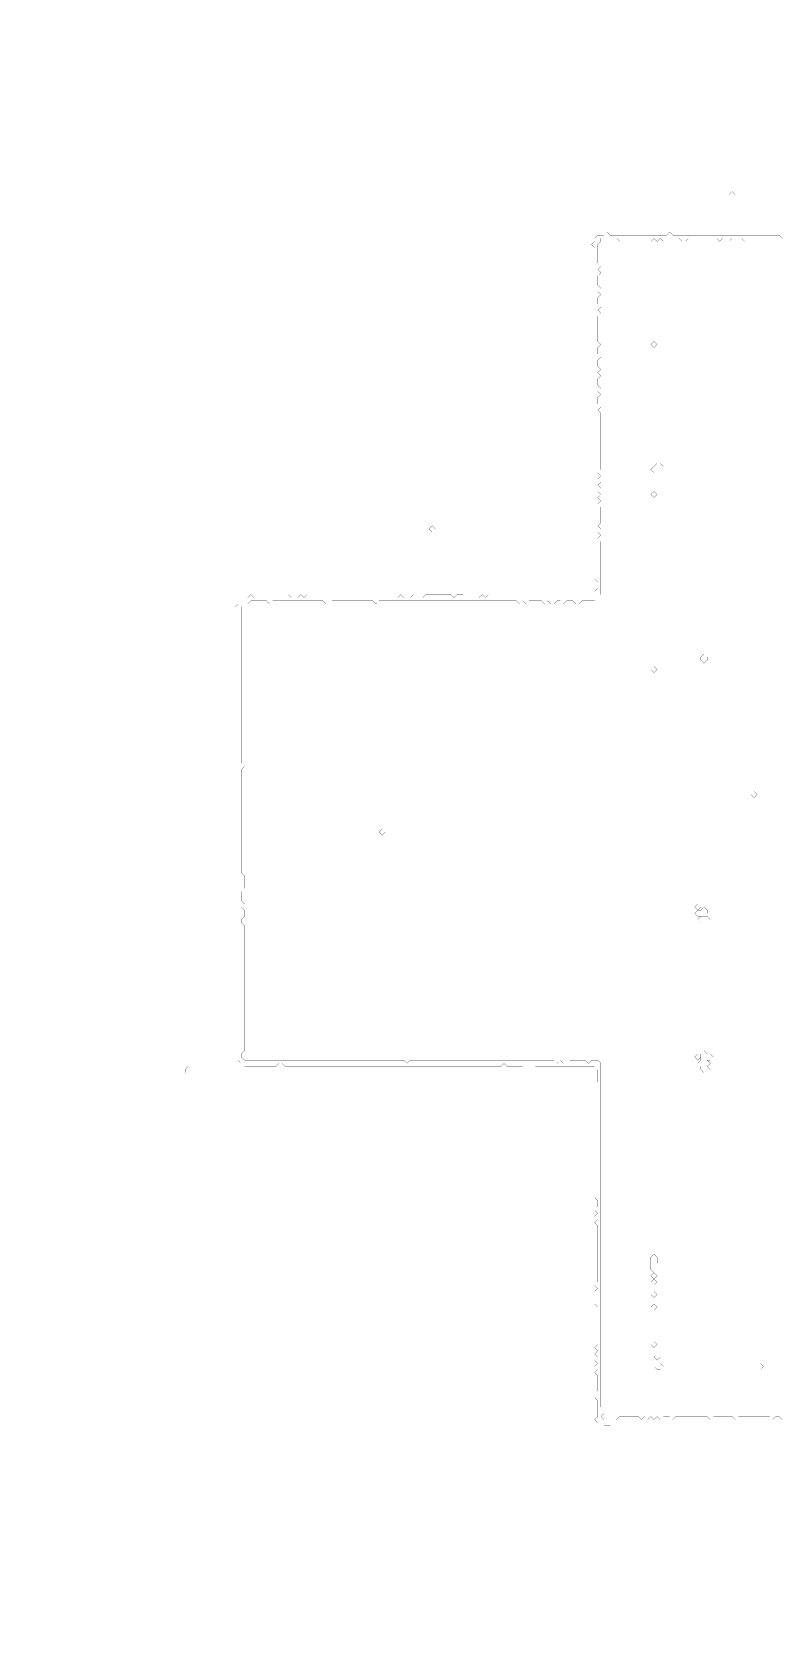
# Model space of a CAD drawing. Header units: metres. Extents: x 0 to 4994, y -4994 to 0.
# Drawn here: x 0 to 2336, y -4994 to 0 of the extents above; entities that cross this region are included whole.
import ezdxf

# ---------------------------------------------------------------- set-up
doc = ezdxf.new("R2010")
doc.units = ezdxf.units.M
doc.layers.add('conductor', color=1, linetype='Continuous')
doc.layers.add('substrate', color=5, linetype='Continuous')

msp = doc.modelspace()

# ---------------------------------------------------------------- linework, layer by layer
at = {"layer": 'conductor', "const_width": 0.5}
msp.add_lwpolyline([(2345.6, -654.8), (2335.9, -654.8), (2326.1, -654.8), (2316.3, -654.8), (2306.5, -654.8), (2296.8, -654.8), (2287, -654.8), (2277.2, -654.8), (2267.4, -654.8), (2257.7, -654.8), (2247.9, -654.8), (2238.1, -654.8), (2228.3, -654.8), (2218.6, -645), (2208.8, -654.8), (2199, -654.8), (2189.2, -645), (2179.5, -654.8), (2169.7, -654.8), (2159.9, -645), (2150.2, -654.8), (2140.4, -645), (2130.6, -645), (2120.8, -645), (2111.1, -645), (2101.3, -645), (2091.5, -645), (2081.7, -645), (2072, -645), (2062.2, -645), (2052.4, -645), (2042.6, -654.8), (2032.9, -654.8), (2023.1, -645), (2013.3, -645), (2003.6, -645), (1993.8, -645), (1984, -645), (1974.2, -654.8), (1964.5, -645), (1954.7, -654.8), (1944.9, -645), (1935.1, -654.8), (1925.4, -645), (1915.6, -645), (1905.8, -645), (1896, -645), (1886.3, -645), (1876.5, -654.8), (1866.7, -654.8), (1857, -654.8), (1847.2, -654.8), (1837.4, -654.8), (1827.6, -645), (1817.9, -645), (1808.1, -645), (1798.3, -645), (1788.5, -645), (1778.8, -645), (1778.8, -654.8), (1769, -664.6), (1769, -674.4), (1769, -684.1), (1769, -693.9), (1769, -703.7), (1769, -713.5), (1769, -723.2), (1778.8, -733), (1769, -742.8), (1778.8, -752.6), (1769, -762.3), (1769, -772.1), (1769, -781.9), (1769, -791.6), (1778.8, -801.4), (1769, -811.2), (1778.8, -821), (1769, -830.7), (1769, -840.5), (1769, -850.3), (1778.8, -860.1), (1769, -869.8), (1778.8, -879.6), (1769, -889.4), (1769, -899.2), (1769, -908.9), (1769, -918.7), (1769, -928.5), (1769, -938.2), (1769, -948), (1769, -957.8), (1769, -967.6), (1778.8, -977.3), (1769, -987.1), (1769, -996.9), (1769, -1006.7), (1778.8, -1016.4), (1769, -1026.2), (1769, -1036), (1769, -1045.8), (1778.8, -1055.5), (1769, -1065.3), (1778.8, -1075.1), (1769, -1084.9), (1769, -1094.6), (1769, -1104.4), (1778.8, -1114.2), (1769, -1123.9), (1778.8, -1133.7), (1769, -1143.5), (1769, -1153.3), (1769, -1163), (1778.8, -1172.8), (1769, -1182.6), (1778.8, -1192.4), (1778.8, -1202.1), (1778.8, -1211.9), (1778.8, -1221.7), (1778.8, -1231.5), (1778.8, -1241.2), (1778.8, -1251), (1778.8, -1260.8), (1778.8, -1270.5), (1778.8, -1280.3), (1778.8, -1290.1), (1778.8, -1299.9), (1778.8, -1309.6), (1778.8, -1319.4), (1778.8, -1329.2), (1778.8, -1339), (1778.8, -1348.7), (1778.8, -1358.5), (1778.8, -1368.3), (1769, -1378.1), (1778.8, -1387.8), (1769, -1397.6), (1778.8, -1407.4), (1769, -1417.1), (1778.8, -1426.9), (1769, -1436.7), (1778.8, -1446.5), (1769, -1456.2), (1778.8, -1466), (1769, -1475.8), (1778.8, -1485.6), (1778.8, -1495.3), (1778.8, -1505.1), (1778.8, -1514.9), (1778.8, -1524.7), (1778.8, -1534.4), (1769, -1544.2), (1778.8, -1554), (1769, -1563.8), (1778.8, -1573.5), (1769, -1583.3), (1778.8, -1593.1), (1778.8, -1602.8), (1778.8, -1612.6), (1778.8, -1622.4), (1778.8, -1632.2), (1778.8, -1641.9), (1778.8, -1651.7), (1778.8, -1661.5), (1778.8, -1671.3), (1778.8, -1681), (1778.8, -1690.8), (1778.8, -1700.6), (1778.8, -1710.4), (1778.8, -1720.1), (1778.8, -1729.9), (1778.8, -1739.7), (1778.8, -1749.4), (1778.8, -1759.2), (1769, -1769), (1759.2, -1778.8), (1749.4, -1778.8), (1739.7, -1778.8), (1729.9, -1778.8), (1720.1, -1778.8), (1710.4, -1788.5), (1700.6, -1788.5), (1690.8, -1778.8), (1681, -1778.8), (1671.3, -1778.8), (1661.5, -1788.5), (1651.7, -1778.8), (1641.9, -1778.8), (1632.2, -1788.5), (1622.4, -1788.5), (1612.6, -1778.8), (1602.8, -1788.5), (1593.1, -1778.8), (1583.3, -1778.8), (1573.5, -1778.8), (1563.8, -1778.8), (1554, -1778.8), (1544.2, -1788.5), (1534.4, -1778.8), (1524.7, -1788.5), (1514.9, -1778.8), (1505.1, -1778.8), (1495.3, -1778.8), (1485.6, -1778.8), (1475.8, -1778.8), (1466, -1778.8), (1456.2, -1778.8), (1446.5, -1778.8), (1436.7, -1778.8), (1426.9, -1778.8), (1417.1, -1778.8), (1407.4, -1778.8), (1397.6, -1778.8), (1387.8, -1778.8), (1378.1, -1778.8), (1368.3, -1778.8), (1358.5, -1778.8), (1348.7, -1778.8), (1339, -1778.8), (1329.2, -1778.8), (1319.4, -1778.8), (1309.6, -1778.8), (1299.9, -1778.8), (1290.1, -1778.8), (1280.3, -1778.8), (1270.5, -1778.8), (1260.8, -1778.8), (1251, -1778.8), (1241.2, -1778.8), (1231.5, -1778.8), (1221.7, -1778.8), (1211.9, -1778.8), (1202.1, -1778.8), (1192.4, -1778.8), (1182.6, -1778.8), (1172.8, -1778.8), (1163, -1778.8), (1153.3, -1778.8), (1143.5, -1778.8), (1133.7, -1778.8), (1123.9, -1778.8), (1114.2, -1778.8), (1104.4, -1778.8), (1094.6, -1778.8), (1084.9, -1778.8), (1075.1, -1788.5), (1065.3, -1778.8), (1055.5, -1778.8), (1045.8, -1778.8), (1036, -1778.8), (1026.2, -1778.8), (1016.4, -1778.8), (1006.7, -1778.8), (996.9, -1778.8), (987.1, -1778.8), (977.3, -1778.8), (967.6, -1778.8), (957.8, -1778.8), (948, -1778.8), (938.2, -1778.8), (928.5, -1788.5), (918.7, -1788.5), (908.9, -1778.8), (899.2, -1778.8), (889.4, -1778.8), (879.6, -1778.8), (869.8, -1778.8), (860.1, -1778.8), (850.3, -1778.8), (840.5, -1778.8), (830.7, -1778.8), (821, -1778.8), (811.2, -1778.8), (801.4, -1778.8), (791.6, -1778.8), (781.9, -1778.8), (772.1, -1778.8), (762.3, -1778.8), (752.6, -1778.8), (742.8, -1788.5), (733, -1778.8), (723.2, -1778.8), (713.5, -1778.8), (703.7, -1778.8), (693.9, -1778.8), (684.1, -1778.8), (674.4, -1788.5), (664.6, -1788.5), (654.8, -1798.3), (654.8, -1808.1), (654.8, -1817.9), (654.8, -1827.6), (654.8, -1837.4), (654.8, -1847.2), (654.8, -1857), (654.8, -1866.7), (654.8, -1876.5), (654.8, -1886.3), (654.8, -1896), (654.8, -1905.8), (654.8, -1915.6), (654.8, -1925.4), (654.8, -1935.1), (654.8, -1944.9), (654.8, -1954.7), (654.8, -1964.5), (654.8, -1974.2), (654.8, -1984), (654.8, -1993.8), (654.8, -2003.6), (654.8, -2013.3), (654.8, -2023.1), (654.8, -2032.9), (654.8, -2042.6), (654.8, -2052.4), (654.8, -2062.2), (654.8, -2072), (654.8, -2081.7), (654.8, -2091.5), (654.8, -2101.3), (654.8, -2111.1), (654.8, -2120.8), (654.8, -2130.6), (654.8, -2140.4), (654.8, -2150.2), (654.8, -2159.9), (654.8, -2169.7), (654.8, -2179.5), (654.8, -2189.2), (654.8, -2199), (654.8, -2208.8), (654.8, -2218.6), (654.8, -2228.3), (654.8, -2238.1), (654.8, -2247.9), (654.8, -2257.7), (654.8, -2267.4), (654.8, -2277.2), (654.8, -2287), (664.6, -2296.8), (654.8, -2306.5), (654.8, -2316.3), (654.8, -2326.1), (654.8, -2335.9), (654.8, -2345.6), (654.8, -2355.4), (654.8, -2365.2), (654.8, -2374.9), (654.8, -2384.7), (654.8, -2394.5), (654.8, -2404.3), (654.8, -2414), (654.8, -2423.8), (654.8, -2433.6), (654.8, -2443.4), (654.8, -2453.1), (654.8, -2462.9), (654.8, -2472.7), (654.8, -2482.5), (654.8, -2492.2), (654.8, -2502), (654.8, -2511.8), (654.8, -2521.5), (654.8, -2531.3), (654.8, -2541.1), (654.8, -2550.9), (654.8, -2560.6), (654.8, -2570.4), (654.8, -2580.2), (654.8, -2590), (654.8, -2599.7), (654.8, -2609.5), (654.8, -2619.3), (654.8, -2629.1), (664.6, -2638.8), (664.6, -2648.6), (664.6, -2658.4), (664.6, -2668.1), (664.6, -2677.9), (654.8, -2687.7), (654.8, -2697.5), (654.8, -2707.2), (654.8, -2717), (664.6, -2726.8), (654.8, -2736.6), (664.6, -2746.3), (664.6, -2756.1), (664.6, -2765.9), (654.8, -2775.7), (654.8, -2785.4), (664.6, -2795.2), (664.6, -2805), (664.6, -2814.8), (664.6, -2824.5), (664.6, -2834.3), (664.6, -2844.1), (664.6, -2853.8), (664.6, -2863.6), (664.6, -2873.4), (664.6, -2883.2), (664.6, -2892.9), (664.6, -2902.7), (664.6, -2912.5), (664.6, -2922.3), (664.6, -2932), (664.6, -2941.8), (664.6, -2951.6), (664.6, -2961.4), (664.6, -2971.1), (664.6, -2980.9), (664.6, -2990.7), (664.6, -3000.4), (664.6, -3010.2), (664.6, -3020), (664.6, -3029.8), (664.6, -3039.5), (664.6, -3049.3), (664.6, -3059.1), (664.6, -3068.9), (664.6, -3078.6), (664.6, -3088.4), (664.6, -3098.2), (664.6, -3108), (664.6, -3117.7), (664.6, -3127.5), (664.6, -3137.3), (664.6, -3147), (664.6, -3156.8), (664.6, -3166.6), (664.6, -3176.4), (664.6, -3186.1), (654.8, -3195.9), (654.8, -3205.7), (664.6, -3215.5), (674.4, -3215.5), (684.1, -3215.5), (693.9, -3215.5), (703.7, -3215.5), (713.5, -3215.5), (723.2, -3215.5), (733, -3215.5), (742.8, -3215.5), (752.6, -3215.5), (762.3, -3215.5), (772.1, -3215.5), (781.9, -3215.5), (791.6, -3215.5), (801.4, -3215.5), (811.2, -3215.5), (821, -3215.5), (830.7, -3215.5), (840.5, -3215.5), (850.3, -3215.5), (860.1, -3215.5), (869.8, -3215.5), (879.6, -3215.5), (889.4, -3215.5), (899.2, -3215.5), (908.9, -3215.5), (918.7, -3215.5), (928.5, -3215.5), (938.2, -3215.5), (948, -3215.5), (957.8, -3215.5), (967.6, -3215.5), (977.3, -3215.5), (987.1, -3215.5), (996.9, -3215.5), (1006.7, -3215.5), (1016.4, -3215.5), (1026.2, -3215.5), (1036, -3215.5), (1045.8, -3215.5), (1055.5, -3215.5), (1065.3, -3215.5), (1075.1, -3215.5), (1084.9, -3215.5), (1094.6, -3215.5), (1104.4, -3215.5), (1114.2, -3215.5), (1123.9, -3215.5), (1133.7, -3215.5), (1143.5, -3215.5), (1153.3, -3215.5), (1163, -3215.5), (1172.8, -3225.2), (1182.6, -3215.5), (1192.4, -3215.5), (1202.1, -3215.5), (1211.9, -3215.5), (1221.7, -3215.5), (1231.5, -3215.5), (1241.2, -3215.5), (1251, -3215.5), (1260.8, -3215.5), (1270.5, -3215.5), (1280.3, -3215.5), (1290.1, -3215.5), (1299.9, -3215.5), (1309.6, -3215.5), (1319.4, -3215.5), (1329.2, -3215.5), (1339, -3215.5), (1348.7, -3215.5), (1358.5, -3215.5), (1368.3, -3215.5), (1378.1, -3215.5), (1387.8, -3215.5), (1397.6, -3215.5), (1407.4, -3215.5), (1417.1, -3215.5), (1426.9, -3215.5), (1436.7, -3215.5), (1446.5, -3215.5), (1456.2, -3215.5), (1466, -3215.5), (1475.8, -3215.5), (1485.6, -3215.5), (1495.3, -3215.5), (1505.1, -3215.5), (1514.9, -3215.5), (1524.7, -3215.5), (1534.4, -3215.5), (1544.2, -3215.5), (1554, -3215.5), (1563.8, -3215.5), (1573.5, -3215.5), (1583.3, -3215.5), (1593.1, -3215.5), (1602.8, -3215.5), (1612.6, -3215.5), (1622.4, -3215.5), (1632.2, -3215.5), (1641.9, -3225.2), (1651.7, -3215.5), (1661.5, -3225.2), (1671.3, -3225.2), (1681, -3215.5), (1690.8, -3215.5), (1700.6, -3215.5), (1710.4, -3215.5), (1720.1, -3215.5), (1729.9, -3215.5), (1739.7, -3225.2), (1749.4, -3215.5), (1759.2, -3215.5), (1769, -3215.5), (1778.8, -3225.2), (1778.8, -3235), (1778.8, -3244.8), (1778.8, -3254.6), (1778.8, -3264.3), (1778.8, -3274.1), (1778.8, -3283.9), (1778.8, -3293.6), (1778.8, -3303.4), (1778.8, -3313.2), (1778.8, -3323), (1778.8, -3332.7), (1778.8, -3342.5), (1778.8, -3352.3), (1778.8, -3362.1), (1778.8, -3371.8), (1778.8, -3381.6), (1778.8, -3391.4), (1778.8, -3401.2), (1778.8, -3410.9), (1778.8, -3420.7), (1778.8, -3430.5), (1778.8, -3440.2), (1778.8, -3450), (1778.8, -3459.8), (1778.8, -3469.6), (1778.8, -3479.3), (1778.8, -3489.1), (1778.8, -3498.9), (1778.8, -3508.7), (1778.8, -3518.4), (1778.8, -3528.2), (1778.8, -3538), (1778.8, -3547.8), (1778.8, -3557.5), (1778.8, -3567.3), (1778.8, -3577.1), (1778.8, -3586.9), (1778.8, -3596.6), (1778.8, -3606.4), (1778.8, -3616.2), (1778.8, -3625.9), (1778.8, -3635.7), (1778.8, -3645.5), (1778.8, -3655.3), (1778.8, -3665), (1778.8, -3674.8), (1778.8, -3684.6), (1778.8, -3694.4), (1778.8, -3704.1), (1778.8, -3713.9), (1778.8, -3723.7), (1778.8, -3733.5), (1778.8, -3743.2), (1778.8, -3753), (1778.8, -3762.8), (1778.8, -3772.5), (1778.8, -3782.3), (1778.8, -3792.1), (1778.8, -3801.9), (1778.8, -3811.6), (1778.8, -3821.4), (1778.8, -3831.2), (1778.8, -3841), (1778.8, -3850.7), (1778.8, -3860.5), (1778.8, -3870.3), (1778.8, -3880.1), (1778.8, -3889.8), (1778.8, -3899.6), (1778.8, -3909.4), (1778.8, -3919.1), (1778.8, -3928.9), (1778.8, -3938.7), (1778.8, -3948.5), (1778.8, -3958.2), (1778.8, -3968), (1778.8, -3977.8), (1778.8, -3987.6), (1778.8, -3997.3), (1778.8, -4007.1), (1778.8, -4016.9), (1778.8, -4026.7), (1778.8, -4036.4), (1778.8, -4046.2), (1778.8, -4056), (1778.8, -4065.8), (1778.8, -4075.5), (1778.8, -4085.3), (1778.8, -4095.1), (1778.8, -4104.8), (1778.8, -4114.6), (1778.8, -4124.4), (1778.8, -4134.2), (1778.8, -4143.9), (1778.8, -4153.7), (1778.8, -4163.5), (1778.8, -4173.3), (1778.8, -4183), (1778.8, -4192.8), (1778.8, -4202.6), (1778.8, -4212.4), (1778.8, -4222.1), (1778.8, -4231.9), (1778.8, -4241.7), (1778.8, -4251.4), (1778.8, -4261.2), (1778.8, -4271), (1778.8, -4280.8), (1778.8, -4290.5), (1778.8, -4300.3), (1788.5, -4310.1), (1788.5, -4319.9), (1778.8, -4329.6), (1788.5, -4339.4), (1798.3, -4339.4), (1808.1, -4339.4), (1817.9, -4339.4), (1827.6, -4339.4), (1837.4, -4329.6), (1847.2, -4329.6), (1857, -4329.6), (1866.7, -4329.6), (1876.5, -4329.6), (1886.3, -4329.6), (1896, -4329.6), (1905.8, -4339.4), (1915.6, -4329.6), (1925.4, -4339.4), (1935.1, -4329.6), (1944.9, -4339.4), (1954.7, -4329.6), (1964.5, -4339.4), (1974.2, -4329.6), (1984, -4329.6), (1993.8, -4329.6), (2003.6, -4339.4), (2013.3, -4329.6), (2023.1, -4329.6), (2032.9, -4329.6), (2042.6, -4329.6), (2052.4, -4329.6), (2062.2, -4329.6), (2072, -4329.6), (2081.7, -4329.6), (2091.5, -4329.6), (2101.3, -4329.6), (2111.1, -4329.6), (2120.8, -4339.4), (2130.6, -4329.6), (2140.4, -4329.6), (2150.2, -4329.6), (2159.9, -4329.6), (2169.7, -4329.6), (2179.5, -4329.6), (2189.2, -4329.6), (2199, -4339.4), (2208.8, -4329.6), (2218.6, -4329.6), (2228.3, -4329.6), (2238.1, -4329.6), (2247.9, -4329.6), (2257.7, -4329.6), (2267.4, -4329.6), (2277.2, -4329.6), (2287, -4329.6), (2296.8, -4329.6), (2306.5, -4329.6), (2316.3, -4339.4), (2326.1, -4329.6), (2335.9, -4329.6), (2345.6, -4339.4)], dxfattribs=at)
for points in [[(1935.1, -977.3), (1944.9, -967.6), (1954.7, -977.3), (1944.9, -987.1)], [(1944.9, -1358.5), (1954.7, -1348.7), (1964.5, -1348.7), (1974.2, -1358.5), (1964.5, -1368.3), (1954.7, -1378.1), (1944.9, -1378.1), (1935.1, -1368.3)], [(1935.1, -1446.5), (1944.9, -1436.7), (1954.7, -1446.5), (1944.9, -1456.2)], [(2091.5, -1954.7), (2101.3, -1944.9), (2111.1, -1954.7), (2111.1, -1964.5), (2101.3, -1974.2), (2091.5, -1964.5)], [(1935.1, -1993.8), (1944.9, -1984), (1954.7, -1993.8), (1944.9, -2003.6)], [(2247.9, -2384.7), (2257.7, -2374.9), (2267.4, -2384.7), (2257.7, -2394.5)], [(1084.9, -2502), (1094.6, -2492.2), (1104.4, -2502), (1094.6, -2511.8)], [(2072, -2736.6), (2081.7, -2726.8), (2091.5, -2736.6), (2081.7, -2746.3)], [(2091.5, -2746.3), (2101.3, -2736.6), (2111.1, -2746.3), (2111.1, -2756.1), (2101.3, -2765.9), (2091.5, -2765.9), (2081.7, -2765.9), (2072, -2756.1), (2081.7, -2746.3)], [(2081.7, -2775.7), (2091.5, -2765.9), (2101.3, -2765.9), (2111.1, -2765.9), (2120.8, -2775.7), (2111.1, -2785.4), (2101.3, -2785.4), (2091.5, -2785.4)], [(2072, -3205.7), (2081.7, -3195.9), (2091.5, -3205.7), (2081.7, -3215.5)], [(2091.5, -3195.9), (2101.3, -3186.1), (2111.1, -3195.9), (2120.8, -3195.9), (2130.6, -3205.7), (2120.8, -3215.5), (2111.1, -3215.5), (2120.8, -3225.2), (2111.1, -3235), (2120.8, -3244.8), (2111.1, -3254.6), (2101.3, -3254.6), (2091.5, -3244.8), (2091.5, -3235), (2081.7, -3225.2), (2091.5, -3215.5), (2091.5, -3205.7)], [(1935.1, -3831.2), (1944.9, -3821.4), (1954.7, -3831.2), (1954.7, -3841), (1954.7, -3850.7), (1964.5, -3860.5), (1964.5, -3870.3), (1954.7, -3880.1), (1944.9, -3880.1), (1935.1, -3870.3), (1935.1, -3860.5), (1935.1, -3850.7), (1935.1, -3841)], [(1935.1, -3889.8), (1944.9, -3880.1), (1954.7, -3889.8), (1944.9, -3899.6)], [(1935.1, -3909.4), (1944.9, -3899.6), (1954.7, -3909.4), (1944.9, -3919.1)], [(1935.1, -3948.5), (1944.9, -3938.7), (1954.7, -3948.5), (1944.9, -3958.2)], [(1935.1, -3987.6), (1944.9, -3977.8), (1954.7, -3987.6), (1944.9, -3997.3)], [(1935.1, -4104.8), (1944.9, -4095.1), (1954.7, -4104.8), (1944.9, -4114.6)], [(1944.9, -4143.9), (1954.7, -4134.2), (1964.5, -4143.9), (1954.7, -4153.7)], [(1944.9, -4173.3), (1954.7, -4163.5), (1964.5, -4163.5), (1974.2, -4173.3), (1964.5, -4183), (1954.7, -4183)], [(2257.7, -4173.3), (2267.4, -4163.5), (2277.2, -4163.5), (2287, -4173.3), (2277.2, -4183), (2267.4, -4192.8), (2257.7, -4183)]]:
    msp.add_lwpolyline(points, close=True, dxfattribs=at)
at = {"layer": 'substrate', "const_width": 0.5}
for points in [[(2345.6, 0), (2335.9, 0), (2326.1, 0), (2316.3, 0), (2306.5, 0), (2296.8, 0), (2287, 0), (2277.2, 0), (2267.4, 0), (2257.7, 0), (2247.9, 0), (2238.1, 0), (2228.3, 0), (2218.6, 0), (2208.8, 0), (2199, 0), (2189.2, 0), (2179.5, 0), (2169.7, 0), (2159.9, 0), (2150.2, 0), (2140.4, 0), (2130.6, 0), (2120.8, 0), (2111.1, 0), (2101.3, 0), (2091.5, 0), (2081.7, 0), (2072, 0), (2062.2, 0), (2052.4, 0), (2042.6, 0), (2032.9, 0), (2023.1, 0), (2013.3, 0), (2003.6, 0), (1993.8, 0), (1984, 0), (1974.2, 0), (1964.5, 0), (1954.7, 0), (1944.9, 0), (1935.1, 0), (1925.4, 0), (1915.6, 0), (1905.8, 0), (1896, 0), (1886.3, 0), (1876.5, 0), (1866.7, 0), (1857, 0), (1847.2, 0), (1837.4, 0), (1827.6, 0), (1817.9, 0), (1808.1, 0), (1798.3, 0), (1788.5, 0), (1778.8, 0), (1769, 0), (1759.2, 0), (1749.4, 0), (1739.7, 0), (1729.9, 0), (1720.1, 0), (1710.4, 0), (1700.6, 0), (1690.8, 0), (1681, 0), (1671.3, 0), (1661.5, 0), (1651.7, 0), (1641.9, 0), (1632.2, 0), (1622.4, 0), (1612.6, 0), (1602.8, 0), (1593.1, 0), (1583.3, 0), (1573.5, 0), (1563.8, 0), (1554, 0), (1544.2, 0), (1534.4, 0), (1524.7, 0), (1514.9, 0), (1505.1, 0), (1495.3, 0), (1485.6, 0), (1475.8, 0), (1466, 0), (1456.2, 0), (1446.5, 0), (1436.7, 0), (1426.9, 0), (1417.1, 0), (1407.4, 0), (1397.6, 0), (1387.8, 0), (1378.1, 0), (1368.3, 0), (1358.5, 0), (1348.7, 0), (1339, 0), (1329.2, 0), (1319.4, 0), (1309.6, 0), (1299.9, 0), (1290.1, 0), (1280.3, 0), (1270.5, 0), (1260.8, 0), (1251, 0), (1241.2, 0), (1231.5, 0), (1221.7, 0), (1211.9, 0), (1202.1, 0), (1192.4, 0), (1182.6, 0), (1172.8, 0), (1163, 0), (1153.3, 0), (1143.5, 0), (1133.7, 0), (1123.9, 0), (1114.2, 0), (1104.4, 0), (1094.6, 0), (1084.9, 0), (1075.1, 0), (1065.3, 0), (1055.5, 0), (1045.8, 0), (1036, 0), (1026.2, 0), (1016.4, 0), (1006.7, 0), (996.9, 0), (987.1, 0), (977.3, 0), (967.6, 0), (957.8, 0), (948, 0), (938.2, 0), (928.5, 0), (918.7, 0), (908.9, 0), (899.2, 0), (889.4, 0), (879.6, 0), (869.8, 0), (860.1, 0), (850.3, 0), (840.5, 0), (830.7, 0), (821, 0), (811.2, 0), (801.4, 0), (791.6, 0), (781.9, 0), (772.1, 0), (762.3, 0), (752.6, 0), (742.8, 0), (733, 0), (723.2, 0), (713.5, 0), (703.7, 0), (693.9, 0), (684.1, 0), (674.4, 0), (664.6, 0), (654.8, 0), (645, 0), (635.3, 0), (625.5, 0), (615.7, 0), (606, 0), (596.2, 0), (586.4, 0), (576.6, 0), (566.9, 0), (557.1, 0), (547.3, 0), (537.5, 0), (527.8, 0), (518, 0), (508.2, 0), (498.4, 0), (488.7, 0), (478.9, 0), (469.1, 0), (459.4, 0), (449.6, 0), (439.8, 0), (430, 0), (420.3, 0), (410.5, 0), (400.7, 0), (390.9, 0), (381.2, 0), (371.4, 0), (361.6, 0), (351.8, 0), (342.1, 0), (332.3, 0), (322.5, 0), (312.8, 0), (303, 0), (293.2, 0), (283.4, 0), (273.7, 0), (263.9, 0), (254.1, 0), (244.3, 0), (234.6, 0), (224.8, 0), (215, 0), (205.2, 0), (195.5, 0), (185.7, 0), (175.9, 0), (166.1, 0), (156.4, 0), (146.6, 0), (136.8, 0), (127.1, 0), (117.3, 0), (107.5, 0), (97.7, 0), (88, 0), (78.2, 0), (68.4, 0), (58.6, 0), (48.9, 0), (39.1, 0), (29.3, 0), (19.5, 0), (9.8, 0), (0, 0), (0, -9.8), (0, -19.5), (0, -29.3), (0, -39.1), (0, -48.9), (0, -58.6), (0, -68.4), (0, -78.2), (0, -88), (0, -97.7), (0, -107.5), (0, -117.3), (0, -127.1), (0, -136.8), (0, -146.6), (0, -156.4), (0, -166.1), (0, -175.9), (0, -185.7), (0, -195.5), (0, -205.2), (0, -215), (0, -224.8), (0, -234.6), (0, -244.3), (0, -254.1), (0, -263.9), (0, -273.7), (0, -283.4), (0, -293.2), (0, -303), (0, -312.8), (0, -322.5), (0, -332.3), (0, -342.1), (0, -351.8), (0, -361.6), (0, -371.4), (0, -381.2), (0, -390.9), (0, -400.7), (0, -410.5), (0, -420.3), (0, -430), (0, -439.8), (0, -449.6), (0, -459.4), (0, -469.1), (0, -478.9), (0, -488.7), (0, -498.4), (0, -508.2), (0, -518), (0, -527.8), (0, -537.5), (0, -547.3), (0, -557.1), (0, -566.9), (0, -576.6), (0, -586.4), (0, -596.2), (0, -606), (0, -615.7), (0, -625.5), (0, -635.3), (0, -645), (0, -654.8), (0, -664.6), (0, -674.4), (0, -684.1), (0, -693.9), (0, -703.7), (0, -713.5), (0, -723.2), (0, -733), (0, -742.8), (0, -752.6), (0, -762.3), (0, -772.1), (0, -781.9), (0, -791.6), (0, -801.4), (0, -811.2), (0, -821), (0, -830.7), (0, -840.5), (0, -850.3), (0, -860.1), (0, -869.8), (0, -879.6), (0, -889.4), (0, -899.2), (0, -908.9), (0, -918.7), (0, -928.5), (0, -938.2), (0, -948), (0, -957.8), (0, -967.6), (0, -977.3), (0, -987.1), (0, -996.9), (0, -1006.7), (0, -1016.4), (0, -1026.2), (0, -1036), (0, -1045.8), (0, -1055.5), (0, -1065.3), (0, -1075.1), (0, -1084.9), (0, -1094.6), (0, -1104.4), (0, -1114.2), (0, -1123.9), (0, -1133.7), (0, -1143.5), (0, -1153.3), (0, -1163), (0, -1172.8), (0, -1182.6), (0, -1192.4), (0, -1202.1), (0, -1211.9), (0, -1221.7), (0, -1231.5), (0, -1241.2), (0, -1251), (0, -1260.8), (0, -1270.5), (0, -1280.3), (0, -1290.1), (0, -1299.9), (0, -1309.6), (0, -1319.4), (0, -1329.2), (0, -1339), (0, -1348.7), (0, -1358.5), (0, -1368.3), (0, -1378.1), (0, -1387.8), (0, -1397.6), (0, -1407.4), (0, -1417.1), (0, -1426.9), (0, -1436.7), (0, -1446.5), (0, -1456.2), (0, -1466), (0, -1475.8), (0, -1485.6), (0, -1495.3), (0, -1505.1), (0, -1514.9), (0, -1524.7), (0, -1534.4), (0, -1544.2), (0, -1554), (0, -1563.8), (0, -1573.5), (0, -1583.3), (0, -1593.1), (0, -1602.8), (0, -1612.6), (0, -1622.4), (0, -1632.2), (0, -1641.9), (0, -1651.7), (0, -1661.5), (0, -1671.3), (0, -1681), (0, -1690.8), (0, -1700.6), (0, -1710.4), (0, -1720.1), (0, -1729.9), (0, -1739.7), (0, -1749.4), (0, -1759.2), (0, -1769), (0, -1778.8), (0, -1788.5), (0, -1798.3), (0, -1808.1), (0, -1817.9), (0, -1827.6), (0, -1837.4), (0, -1847.2), (0, -1857), (0, -1866.7), (0, -1876.5), (0, -1886.3), (0, -1896), (0, -1905.8), (0, -1915.6), (0, -1925.4), (0, -1935.1), (0, -1944.9), (0, -1954.7), (0, -1964.5), (0, -1974.2), (0, -1984), (0, -1993.8), (0, -2003.6), (0, -2013.3), (0, -2023.1), (0, -2032.9), (0, -2042.6), (0, -2052.4), (0, -2062.2), (0, -2072), (0, -2081.7), (0, -2091.5), (0, -2101.3), (0, -2111.1), (0, -2120.8), (0, -2130.6), (0, -2140.4), (0, -2150.2), (0, -2159.9), (0, -2169.7), (0, -2179.5), (0, -2189.2), (0, -2199), (0, -2208.8), (0, -2218.6), (0, -2228.3), (0, -2238.1), (0, -2247.9), (0, -2257.7), (0, -2267.4), (0, -2277.2), (0, -2287), (0, -2296.8), (0, -2306.5), (0, -2316.3), (0, -2326.1), (0, -2335.9), (0, -2345.6), (0, -2355.4), (0, -2365.2), (0, -2374.9), (0, -2384.7), (0, -2394.5), (0, -2404.3), (0, -2414), (0, -2423.8), (0, -2433.6), (0, -2443.4), (0, -2453.1), (0, -2462.9), (0, -2472.7), (0, -2482.5), (0, -2492.2), (0, -2502), (0, -2511.8), (0, -2521.5), (0, -2531.3), (0, -2541.1), (0, -2550.9), (0, -2560.6), (0, -2570.4), (0, -2580.2), (0, -2590), (0, -2599.7), (0, -2609.5), (0, -2619.3), (0, -2629.1), (0, -2638.8), (0, -2648.6), (0, -2658.4), (0, -2668.1), (0, -2677.9), (0, -2687.7), (0, -2697.5), (0, -2707.2), (0, -2717), (0, -2726.8), (0, -2736.6), (0, -2746.3), (0, -2756.1), (0, -2765.9), (0, -2775.7), (0, -2785.4), (0, -2795.2), (0, -2805), (0, -2814.8), (0, -2824.5), (0, -2834.3), (0, -2844.1), (0, -2853.8), (0, -2863.6), (0, -2873.4), (0, -2883.2), (0, -2892.9), (0, -2902.7), (0, -2912.5), (0, -2922.3), (0, -2932), (0, -2941.8), (0, -2951.6), (0, -2961.4), (0, -2971.1), (0, -2980.9), (0, -2990.7), (0, -3000.4), (0, -3010.2), (0, -3020), (0, -3029.8), (0, -3039.5), (0, -3049.3), (0, -3059.1), (0, -3068.9), (0, -3078.6), (0, -3088.4), (0, -3098.2), (0, -3108), (0, -3117.7), (0, -3127.5), (0, -3137.3), (0, -3147), (0, -3156.8), (0, -3166.6), (0, -3176.4), (0, -3186.1), (0, -3195.9), (0, -3205.7), (0, -3215.5), (0, -3225.2), (0, -3235), (0, -3244.8), (0, -3254.6), (0, -3264.3), (0, -3274.1), (0, -3283.9), (0, -3293.6), (0, -3303.4), (0, -3313.2), (0, -3323), (0, -3332.7), (0, -3342.5), (0, -3352.3), (0, -3362.1), (0, -3371.8), (0, -3381.6), (0, -3391.4), (0, -3401.2), (0, -3410.9), (0, -3420.7), (0, -3430.5), (0, -3440.2), (0, -3450), (0, -3459.8), (0, -3469.6), (0, -3479.3), (0, -3489.1), (0, -3498.9), (0, -3508.7), (0, -3518.4), (0, -3528.2), (0, -3538), (0, -3547.8), (0, -3557.5), (0, -3567.3), (0, -3577.1), (0, -3586.9), (0, -3596.6), (0, -3606.4), (0, -3616.2), (0, -3625.9), (0, -3635.7), (0, -3645.5), (0, -3655.3), (0, -3665), (0, -3674.8), (0, -3684.6), (0, -3694.4), (0, -3704.1), (0, -3713.9), (0, -3723.7), (0, -3733.5), (0, -3743.2), (0, -3753), (0, -3762.8), (0, -3772.5), (0, -3782.3), (0, -3792.1), (0, -3801.9), (0, -3811.6), (0, -3821.4), (0, -3831.2), (0, -3841), (0, -3850.7), (0, -3860.5), (0, -3870.3), (0, -3880.1), (0, -3889.8), (0, -3899.6), (0, -3909.4), (0, -3919.1), (0, -3928.9), (0, -3938.7), (0, -3948.5), (0, -3958.2), (0, -3968), (0, -3977.8), (0, -3987.6), (0, -3997.3), (0, -4007.1), (0, -4016.9), (0, -4026.7), (0, -4036.4), (0, -4046.2), (0, -4056), (0, -4065.8), (0, -4075.5), (0, -4085.3), (0, -4095.1), (0, -4104.8), (0, -4114.6), (0, -4124.4), (0, -4134.2), (0, -4143.9), (0, -4153.7), (0, -4163.5), (0, -4173.3), (0, -4183), (0, -4192.8), (0, -4202.6), (0, -4212.4), (0, -4222.1), (0, -4231.9), (0, -4241.7), (0, -4251.4), (0, -4261.2), (0, -4271), (0, -4280.8), (0, -4290.5), (0, -4300.3), (0, -4310.1), (0, -4319.9), (0, -4329.6), (0, -4339.4), (0, -4349.2), (0, -4359), (0, -4368.7), (0, -4378.5), (0, -4388.3), (0, -4398), (0, -4407.8), (0, -4417.6), (0, -4427.4), (0, -4437.1), (0, -4446.9), (0, -4456.7), (0, -4466.5), (0, -4476.2), (0, -4486), (0, -4495.8), (0, -4505.6), (0, -4515.3), (0, -4525.1), (0, -4534.9), (0, -4544.6), (0, -4554.4), (0, -4564.2), (0, -4574), (0, -4583.7), (0, -4593.5), (0, -4603.3), (0, -4613.1), (0, -4622.8), (0, -4632.6), (0, -4642.4), (0, -4652.2), (0, -4661.9), (0, -4671.7), (0, -4681.5), (0, -4691.2), (0, -4701), (0, -4710.8), (0, -4720.6), (0, -4730.3), (0, -4740.1), (0, -4749.9), (0, -4759.7), (0, -4769.4), (0, -4779.2), (0, -4789), (0, -4798.8), (0, -4808.5), (0, -4818.3), (0, -4828.1), (0, -4837.9), (0, -4847.6), (0, -4857.4), (0, -4867.2), (0, -4876.9), (0, -4886.7), (0, -4896.5), (0, -4906.3), (0, -4916), (0, -4925.8), (0, -4935.6), (0, -4945.4), (0, -4955.1), (0, -4964.9), (0, -4974.7), (0, -4984.5), (0, -4994.2), (9.8, -4994.2), (19.5, -4994.2), (29.3, -4994.2), (39.1, -4994.2), (48.9, -4994.2), (58.6, -4994.2), (68.4, -4994.2), (78.2, -4994.2), (88, -4994.2), (97.7, -4994.2), (107.5, -4994.2), (117.3, -4994.2), (127.1, -4994.2), (136.8, -4994.2), (146.6, -4994.2), (156.4, -4994.2), (166.1, -4994.2), (175.9, -4994.2), (185.7, -4994.2), (195.5, -4994.2), (205.2, -4994.2), (215, -4994.2), (224.8, -4994.2), (234.6, -4994.2), (244.3, -4994.2), (254.1, -4994.2), (263.9, -4994.2), (273.7, -4994.2), (283.4, -4994.2), (293.2, -4994.2), (303, -4994.2), (312.8, -4994.2), (322.5, -4994.2), (332.3, -4994.2), (342.1, -4994.2), (351.8, -4994.2), (361.6, -4994.2), (371.4, -4994.2), (381.2, -4994.2), (390.9, -4994.2), (400.7, -4994.2), (410.5, -4994.2), (420.3, -4994.2), (430, -4994.2), (439.8, -4994.2), (449.6, -4994.2), (459.4, -4994.2), (469.1, -4994.2), (478.9, -4994.2), (488.7, -4994.2), (498.4, -4994.2), (508.2, -4994.2), (518, -4994.2), (527.8, -4994.2), (537.5, -4994.2), (547.3, -4994.2), (557.1, -4994.2), (566.9, -4994.2), (576.6, -4994.2), (586.4, -4994.2), (596.2, -4994.2), (606, -4994.2), (615.7, -4994.2), (625.5, -4994.2), (635.3, -4994.2), (645, -4994.2), (654.8, -4994.2), (664.6, -4994.2), (674.4, -4994.2), (684.1, -4994.2), (693.9, -4994.2), (703.7, -4994.2), (713.5, -4994.2), (723.2, -4994.2), (733, -4994.2), (742.8, -4994.2), (752.6, -4994.2), (762.3, -4994.2), (772.1, -4994.2), (781.9, -4994.2), (791.6, -4994.2), (801.4, -4994.2), (811.2, -4994.2), (821, -4994.2), (830.7, -4994.2), (840.5, -4994.2), (850.3, -4994.2), (860.1, -4994.2), (869.8, -4994.2), (879.6, -4994.2), (889.4, -4994.2), (899.2, -4994.2), (908.9, -4994.2), (918.7, -4994.2), (928.5, -4994.2), (938.2, -4994.2), (948, -4994.2), (957.8, -4994.2), (967.6, -4994.2), (977.3, -4994.2), (987.1, -4994.2), (996.9, -4994.2), (1006.7, -4994.2), (1016.4, -4994.2), (1026.2, -4994.2), (1036, -4994.2), (1045.8, -4994.2), (1055.5, -4994.2), (1065.3, -4994.2), (1075.1, -4994.2), (1084.9, -4994.2), (1094.6, -4994.2), (1104.4, -4994.2), (1114.2, -4994.2), (1123.9, -4994.2), (1133.7, -4994.2), (1143.5, -4994.2), (1153.3, -4994.2), (1163, -4994.2), (1172.8, -4994.2), (1182.6, -4994.2), (1192.4, -4994.2), (1202.1, -4994.2), (1211.9, -4994.2), (1221.7, -4994.2), (1231.5, -4994.2), (1241.2, -4994.2), (1251, -4994.2), (1260.8, -4994.2), (1270.5, -4994.2), (1280.3, -4994.2), (1290.1, -4994.2), (1299.9, -4994.2), (1309.6, -4994.2), (1319.4, -4994.2), (1329.2, -4994.2), (1339, -4994.2), (1348.7, -4994.2), (1358.5, -4994.2), (1368.3, -4994.2), (1378.1, -4994.2), (1387.8, -4994.2), (1397.6, -4994.2), (1407.4, -4994.2), (1417.1, -4994.2), (1426.9, -4994.2), (1436.7, -4994.2), (1446.5, -4994.2), (1456.2, -4994.2), (1466, -4994.2), (1475.8, -4994.2), (1485.6, -4994.2), (1495.3, -4994.2), (1505.1, -4994.2), (1514.9, -4994.2), (1524.7, -4994.2), (1534.4, -4994.2), (1544.2, -4994.2), (1554, -4994.2), (1563.8, -4994.2), (1573.5, -4994.2), (1583.3, -4994.2), (1593.1, -4994.2), (1602.8, -4994.2), (1612.6, -4994.2), (1622.4, -4994.2), (1632.2, -4994.2), (1641.9, -4994.2), (1651.7, -4994.2), (1661.5, -4994.2), (1671.3, -4994.2), (1681, -4994.2), (1690.8, -4994.2), (1700.6, -4994.2), (1710.4, -4994.2), (1720.1, -4994.2), (1729.9, -4994.2), (1739.7, -4994.2), (1749.4, -4994.2), (1759.2, -4994.2), (1769, -4994.2), (1778.8, -4994.2), (1788.5, -4994.2), (1798.3, -4994.2), (1808.1, -4994.2), (1817.9, -4994.2), (1827.6, -4994.2), (1837.4, -4994.2), (1847.2, -4994.2), (1857, -4994.2), (1866.7, -4994.2), (1876.5, -4994.2), (1886.3, -4994.2), (1896, -4994.2), (1905.8, -4994.2), (1915.6, -4994.2), (1925.4, -4994.2), (1935.1, -4994.2), (1944.9, -4994.2), (1954.7, -4994.2), (1964.5, -4994.2), (1974.2, -4994.2), (1984, -4994.2), (1993.8, -4994.2), (2003.6, -4994.2), (2013.3, -4994.2), (2023.1, -4994.2), (2032.9, -4994.2), (2042.6, -4994.2), (2052.4, -4994.2), (2062.2, -4994.2), (2072, -4994.2), (2081.7, -4994.2), (2091.5, -4994.2), (2101.3, -4994.2), (2111.1, -4994.2), (2120.8, -4994.2), (2130.6, -4994.2), (2140.4, -4994.2), (2150.2, -4994.2), (2159.9, -4994.2), (2169.7, -4994.2), (2179.5, -4994.2), (2189.2, -4994.2), (2199, -4994.2), (2208.8, -4994.2), (2218.6, -4994.2), (2228.3, -4994.2), (2238.1, -4994.2), (2247.9, -4994.2), (2257.7, -4994.2), (2267.4, -4994.2), (2277.2, -4994.2), (2287, -4994.2), (2296.8, -4994.2), (2306.5, -4994.2), (2316.3, -4994.2), (2326.1, -4994.2), (2335.9, -4994.2), (2345.6, -4994.2)], [(2345.6, -4349.2), (2335.9, -4349.2), (2326.1, -4349.2), (2316.3, -4349.2), (2306.5, -4349.2), (2296.8, -4349.2), (2287, -4349.2), (2277.2, -4349.2), (2267.4, -4349.2), (2257.7, -4349.2), (2247.9, -4349.2), (2238.1, -4349.2), (2228.3, -4349.2), (2218.6, -4349.2), (2208.8, -4349.2), (2199, -4349.2), (2189.2, -4349.2), (2179.5, -4349.2), (2169.7, -4349.2), (2159.9, -4349.2), (2150.2, -4349.2), (2140.4, -4349.2), (2130.6, -4349.2), (2120.8, -4349.2), (2111.1, -4349.2), (2101.3, -4349.2), (2091.5, -4349.2), (2081.7, -4349.2), (2072, -4349.2), (2062.2, -4349.2), (2052.4, -4349.2), (2042.6, -4349.2), (2032.9, -4349.2), (2023.1, -4349.2), (2013.3, -4349.2), (2003.6, -4349.2), (1993.8, -4349.2), (1984, -4349.2), (1974.2, -4349.2), (1964.5, -4349.2), (1954.7, -4349.2), (1944.9, -4349.2), (1935.1, -4349.2), (1925.4, -4349.2), (1915.6, -4349.2), (1905.8, -4349.2), (1896, -4349.2), (1886.3, -4349.2), (1876.5, -4349.2), (1866.7, -4349.2), (1857, -4349.2), (1847.2, -4349.2), (1837.4, -4349.2), (1827.6, -4349.2), (1817.9, -4349.2), (1808.1, -4359), (1798.3, -4359), (1788.5, -4359), (1778.8, -4349.2), (1769, -4349.2), (1759.2, -4339.4), (1769, -4329.6), (1769, -4319.9), (1769, -4310.1), (1769, -4300.3), (1769, -4290.5), (1769, -4280.8), (1759.2, -4271), (1759.2, -4261.2), (1769, -4251.4), (1769, -4241.7), (1769, -4231.9), (1769, -4222.1), (1769, -4212.4), (1769, -4202.6), (1759.2, -4192.8), (1769, -4183), (1759.2, -4173.3), (1769, -4163.5), (1759.2, -4153.7), (1769, -4143.9), (1759.2, -4134.2), (1769, -4124.4), (1759.2, -4114.6), (1769, -4104.8), (1759.2, -4095.1), (1759.2, -4085.3), (1759.2, -4075.5), (1759.2, -4065.8), (1759.2, -4056), (1759.2, -4046.2), (1759.2, -4036.4), (1759.2, -4026.7), (1759.2, -4016.9), (1759.2, -4007.1), (1759.2, -3997.3), (1769, -3987.6), (1759.2, -3977.8), (1759.2, -3968), (1759.2, -3958.2), (1759.2, -3948.5), (1759.2, -3938.7), (1769, -3928.9), (1759.2, -3919.1), (1769, -3909.4), (1769, -3899.6), (1769, -3889.8), (1769, -3880.1), (1769, -3870.3), (1769, -3860.5), (1769, -3850.7), (1769, -3841), (1769, -3831.2), (1769, -3821.4), (1769, -3811.6), (1769, -3801.9), (1769, -3792.1), (1769, -3782.3), (1769, -3772.5), (1769, -3762.8), (1769, -3753), (1769, -3743.2), (1769, -3733.5), (1759.2, -3723.7), (1769, -3713.9), (1759.2, -3704.1), (1769, -3694.4), (1759.2, -3684.6), (1769, -3674.8), (1769, -3665), (1769, -3655.3), (1759.2, -3645.5), (1759.2, -3635.7), (1759.2, -3625.9), (1759.2, -3616.2), (1759.2, -3606.4), (1759.2, -3596.6), (1759.2, -3586.9), (1759.2, -3577.1), (1759.2, -3567.3), (1759.2, -3557.5), (1759.2, -3547.8), (1759.2, -3538), (1759.2, -3528.2), (1759.2, -3518.4), (1759.2, -3508.7), (1759.2, -3498.9), (1759.2, -3489.1), (1759.2, -3479.3), (1759.2, -3469.6), (1759.2, -3459.8), (1759.2, -3450), (1759.2, -3440.2), (1759.2, -3430.5), (1759.2, -3420.7), (1759.2, -3410.9), (1759.2, -3401.2), (1759.2, -3391.4), (1759.2, -3381.6), (1759.2, -3371.8), (1759.2, -3362.1), (1759.2, -3352.3), (1759.2, -3342.5), (1759.2, -3332.7), (1759.2, -3323), (1759.2, -3313.2), (1759.2, -3303.4), (1759.2, -3293.6), (1769, -3283.9), (1769, -3274.1), (1769, -3264.3), (1769, -3254.6), (1769, -3244.8), (1759.2, -3235), (1749.4, -3235), (1739.7, -3235), (1729.9, -3235), (1720.1, -3235), (1710.4, -3235), (1700.6, -3235), (1690.8, -3235), (1681, -3235), (1671.3, -3235), (1661.5, -3235), (1651.7, -3235), (1641.9, -3235), (1632.2, -3235), (1622.4, -3235), (1612.6, -3235), (1602.8, -3235), (1593.1, -3235), (1583.3, -3235), (1573.5, -3235), (1563.8, -3225.2), (1554, -3225.2), (1544.2, -3225.2), (1534.4, -3235), (1524.7, -3235), (1514.9, -3235), (1505.1, -3235), (1495.3, -3235), (1485.6, -3235), (1475.8, -3225.2), (1466, -3235), (1456.2, -3235), (1446.5, -3235), (1436.7, -3235), (1426.9, -3235), (1417.1, -3235), (1407.4, -3235), (1397.6, -3235), (1387.8, -3235), (1378.1, -3235), (1368.3, -3235), (1358.5, -3235), (1348.7, -3235), (1339, -3235), (1329.2, -3235), (1319.4, -3235), (1309.6, -3235), (1299.9, -3235), (1290.1, -3235), (1280.3, -3235), (1270.5, -3235), (1260.8, -3235), (1251, -3235), (1241.2, -3235), (1231.5, -3235), (1221.7, -3235), (1211.9, -3235), (1202.1, -3235), (1192.4, -3235), (1182.6, -3235), (1172.8, -3235), (1163, -3235), (1153.3, -3235), (1143.5, -3235), (1133.7, -3235), (1123.9, -3235), (1114.2, -3235), (1104.4, -3235), (1094.6, -3235), (1084.9, -3235), (1075.1, -3235), (1065.3, -3235), (1055.5, -3235), (1045.8, -3235), (1036, -3235), (1026.2, -3235), (1016.4, -3235), (1006.7, -3235), (996.9, -3235), (987.1, -3235), (977.3, -3235), (967.6, -3235), (957.8, -3235), (948, -3235), (938.2, -3235), (928.5, -3235), (918.7, -3235), (908.9, -3235), (899.2, -3235), (889.4, -3235), (879.6, -3235), (869.8, -3235), (860.1, -3235), (850.3, -3235), (840.5, -3235), (830.7, -3235), (821, -3235), (811.2, -3235), (801.4, -3235), (791.6, -3235), (781.9, -3225.2), (772.1, -3225.2), (762.3, -3235), (752.6, -3235), (742.8, -3235), (733, -3235), (723.2, -3235), (713.5, -3235), (703.7, -3235), (693.9, -3235), (684.1, -3235), (674.4, -3235), (664.6, -3235), (654.8, -3225.2), (645, -3215.5), (645, -3205.7), (645, -3195.9), (645, -3186.1), (645, -3176.4), (645, -3166.6), (645, -3156.8), (645, -3147), (645, -3137.3), (645, -3127.5), (645, -3117.7), (645, -3108), (645, -3098.2), (645, -3088.4), (645, -3078.6), (645, -3068.9), (645, -3059.1), (645, -3049.3), (645, -3039.5), (645, -3029.8), (645, -3020), (645, -3010.2), (645, -3000.4), (645, -2990.7), (645, -2980.9), (645, -2971.1), (645, -2961.4), (645, -2951.6), (645, -2941.8), (645, -2932), (645, -2922.3), (645, -2912.5), (645, -2902.7), (645, -2892.9), (645, -2883.2), (645, -2873.4), (645, -2863.6), (645, -2853.8), (645, -2844.1), (645, -2834.3), (645, -2824.5), (645, -2814.8), (645, -2805), (645, -2795.2), (645, -2785.4), (645, -2775.7), (645, -2765.9), (645, -2756.1), (645, -2746.3), (645, -2736.6), (645, -2726.8), (645, -2717), (645, -2707.2), (645, -2697.5), (645, -2687.7), (645, -2677.9), (645, -2668.1), (645, -2658.4), (645, -2648.6), (645, -2638.8), (645, -2629.1), (645, -2619.3), (645, -2609.5), (645, -2599.7), (645, -2590), (645, -2580.2), (645, -2570.4), (645, -2560.6), (645, -2550.9), (645, -2541.1), (645, -2531.3), (645, -2521.5), (645, -2511.8), (645, -2502), (645, -2492.2), (645, -2482.5), (645, -2472.7), (645, -2462.9), (645, -2453.1), (645, -2443.4), (645, -2433.6), (645, -2423.8), (645, -2414), (645, -2404.3), (645, -2394.5), (645, -2384.7), (645, -2374.9), (645, -2365.2), (645, -2355.4), (645, -2345.6), (645, -2335.9), (645, -2326.1), (645, -2316.3), (645, -2306.5), (645, -2296.8), (645, -2287), (645, -2277.2), (645, -2267.4), (645, -2257.7), (645, -2247.9), (645, -2238.1), (645, -2228.3), (645, -2218.6), (645, -2208.8), (645, -2199), (645, -2189.2), (645, -2179.5), (645, -2169.7), (645, -2159.9), (645, -2150.2), (645, -2140.4), (645, -2130.6), (645, -2120.8), (645, -2111.1), (645, -2101.3), (645, -2091.5), (645, -2081.7), (645, -2072), (645, -2062.2), (645, -2052.4), (645, -2042.6), (645, -2032.9), (645, -2023.1), (645, -2013.3), (645, -2003.6), (645, -1993.8), (645, -1984), (645, -1974.2), (645, -1964.5), (645, -1954.7), (645, -1944.9), (645, -1935.1), (645, -1925.4), (645, -1915.6), (645, -1905.8), (645, -1896), (645, -1886.3), (645, -1876.5), (645, -1866.7), (645, -1857), (645, -1847.2), (645, -1837.4), (645, -1827.6), (645, -1817.9), (645, -1808.1), (635.3, -1798.3), (645, -1788.5), (645, -1778.8), (654.8, -1769), (664.6, -1769), (674.4, -1769), (684.1, -1759.2), (693.9, -1769), (703.7, -1769), (713.5, -1769), (723.2, -1769), (733, -1769), (742.8, -1769), (752.6, -1769), (762.3, -1769), (772.1, -1769), (781.9, -1769), (791.6, -1769), (801.4, -1759.2), (811.2, -1769), (821, -1769), (830.7, -1769), (840.5, -1759.2), (850.3, -1769), (860.1, -1759.2), (869.8, -1769), (879.6, -1769), (889.4, -1769), (899.2, -1769), (908.9, -1769), (918.7, -1769), (928.5, -1769), (938.2, -1769), (948, -1769), (957.8, -1769), (967.6, -1769), (977.3, -1769), (987.1, -1769), (996.9, -1769), (1006.7, -1769), (1016.4, -1769), (1026.2, -1769), (1036, -1769), (1045.8, -1769), (1055.5, -1769), (1065.3, -1769), (1075.1, -1769), (1084.9, -1769), (1094.6, -1769), (1104.4, -1769), (1114.2, -1769), (1123.9, -1769), (1133.7, -1769), (1143.5, -1769), (1153.3, -1759.2), (1163, -1769), (1172.8, -1769), (1182.6, -1769), (1192.4, -1759.2), (1202.1, -1769), (1211.9, -1769), (1221.7, -1769), (1231.5, -1759.2), (1241.2, -1759.2), (1251, -1759.2), (1260.8, -1759.2), (1270.5, -1759.2), (1280.3, -1759.2), (1290.1, -1759.2), (1299.9, -1759.2), (1309.6, -1759.2), (1319.4, -1769), (1329.2, -1759.2), (1339, -1759.2), (1348.7, -1759.2), (1358.5, -1769), (1368.3, -1769), (1378.1, -1769), (1387.8, -1769), (1397.6, -1769), (1407.4, -1759.2), (1417.1, -1769), (1426.9, -1759.2), (1436.7, -1769), (1446.5, -1769), (1456.2, -1769), (1466, -1769), (1475.8, -1769), (1485.6, -1769), (1495.3, -1769), (1505.1, -1769), (1514.9, -1769), (1524.7, -1769), (1534.4, -1769), (1544.2, -1769), (1554, -1769), (1563.8, -1769), (1573.5, -1769), (1583.3, -1769), (1593.1, -1769), (1602.8, -1769), (1612.6, -1769), (1622.4, -1769), (1632.2, -1769), (1641.9, -1769), (1651.7, -1769), (1661.5, -1769), (1671.3, -1769), (1681, -1769), (1690.8, -1769), (1700.6, -1769), (1710.4, -1769), (1720.1, -1769), (1729.9, -1769), (1739.7, -1769), (1749.4, -1769), (1759.2, -1759.2), (1759.2, -1749.4), (1769, -1739.7), (1759.2, -1729.9), (1769, -1720.1), (1759.2, -1710.4), (1759.2, -1700.6), (1759.2, -1690.8), (1759.2, -1681), (1759.2, -1671.3), (1759.2, -1661.5), (1759.2, -1651.7), (1759.2, -1641.9), (1759.2, -1632.2), (1759.2, -1622.4), (1759.2, -1612.6), (1759.2, -1602.8), (1759.2, -1593.1), (1759.2, -1583.3), (1759.2, -1573.5), (1759.2, -1563.8), (1759.2, -1554), (1759.2, -1544.2), (1759.2, -1534.4), (1759.2, -1524.7), (1759.2, -1514.9), (1759.2, -1505.1), (1759.2, -1495.3), (1759.2, -1485.6), (1759.2, -1475.8), (1759.2, -1466), (1759.2, -1456.2), (1759.2, -1446.5), (1759.2, -1436.7), (1759.2, -1426.9), (1759.2, -1417.1), (1759.2, -1407.4), (1759.2, -1397.6), (1759.2, -1387.8), (1759.2, -1378.1), (1759.2, -1368.3), (1759.2, -1358.5), (1759.2, -1348.7), (1759.2, -1339), (1759.2, -1329.2), (1759.2, -1319.4), (1759.2, -1309.6), (1759.2, -1299.9), (1759.2, -1290.1), (1759.2, -1280.3), (1759.2, -1270.5), (1759.2, -1260.8), (1759.2, -1251), (1759.2, -1241.2), (1759.2, -1231.5), (1759.2, -1221.7), (1759.2, -1211.9), (1759.2, -1202.1), (1759.2, -1192.4), (1759.2, -1182.6), (1759.2, -1172.8), (1759.2, -1163), (1759.2, -1153.3), (1759.2, -1143.5), (1759.2, -1133.7), (1759.2, -1123.9), (1759.2, -1114.2), (1759.2, -1104.4), (1759.2, -1094.6), (1759.2, -1084.9), (1759.2, -1075.1), (1759.2, -1065.3), (1759.2, -1055.5), (1759.2, -1045.8), (1759.2, -1036), (1759.2, -1026.2), (1759.2, -1016.4), (1759.2, -1006.7), (1759.2, -996.9), (1759.2, -987.1), (1759.2, -977.3), (1759.2, -967.6), (1759.2, -957.8), (1759.2, -948), (1759.2, -938.2), (1759.2, -928.5), (1759.2, -918.7), (1759.2, -908.9), (1759.2, -899.2), (1759.2, -889.4), (1759.2, -879.6), (1759.2, -869.8), (1759.2, -860.1), (1759.2, -850.3), (1759.2, -840.5), (1759.2, -830.7), (1759.2, -821), (1759.2, -811.2), (1759.2, -801.4), (1759.2, -791.6), (1759.2, -781.9), (1759.2, -772.1), (1759.2, -762.3), (1759.2, -752.6), (1759.2, -742.8), (1759.2, -733), (1759.2, -723.2), (1759.2, -713.5), (1759.2, -703.7), (1759.2, -693.9), (1759.2, -684.1), (1759.2, -674.4), (1749.4, -664.6), (1759.2, -654.8), (1759.2, -645), (1769, -635.3), (1778.8, -635.3), (1788.5, -635.3), (1798.3, -625.5), (1808.1, -635.3), (1817.9, -635.3), (1827.6, -635.3), (1837.4, -635.3), (1847.2, -635.3), (1857, -635.3), (1866.7, -635.3), (1876.5, -635.3), (1886.3, -635.3), (1896, -635.3), (1905.8, -635.3), (1915.6, -635.3), (1925.4, -635.3), (1935.1, -635.3), (1944.9, -635.3), (1954.7, -635.3), (1964.5, -635.3), (1974.2, -635.3), (1984, -635.3), (1993.8, -625.5), (2003.6, -635.3), (2013.3, -635.3), (2023.1, -635.3), (2032.9, -635.3), (2042.6, -635.3), (2052.4, -635.3), (2062.2, -635.3), (2072, -635.3), (2081.7, -635.3), (2091.5, -635.3), (2101.3, -635.3), (2111.1, -635.3), (2120.8, -635.3), (2130.6, -635.3), (2140.4, -635.3), (2150.2, -635.3), (2159.9, -635.3), (2169.7, -635.3), (2179.5, -635.3), (2189.2, -635.3), (2199, -635.3), (2208.8, -635.3), (2218.6, -635.3), (2228.3, -635.3), (2238.1, -635.3), (2247.9, -635.3), (2257.7, -635.3), (2267.4, -635.3), (2277.2, -635.3), (2287, -635.3), (2296.8, -635.3), (2306.5, -635.3), (2316.3, -635.3), (2326.1, -635.3), (2335.9, -635.3), (2345.6, -645)]]:
    msp.add_lwpolyline(points, dxfattribs=at)
for points in [[(2179.5, -508.2), (2189.2, -498.4), (2199, -508.2), (2199, -518), (2199, -527.8), (2199, -537.5), (2189.2, -547.3), (2179.5, -537.5), (2179.5, -527.8), (2179.5, -518)], [(1944.9, -977.3)], [(1944.9, -1368.3)], [(1944.9, -1446.5)], [(1241.2, -1554), (1251, -1544.2), (1260.8, -1554), (1251, -1563.8)], [(1944.9, -1993.8)], [(2101.3, -1954.7), (2101.3, -1964.5)], [(2257.7, -2384.7)], [(2101.3, -2746.3), (2101.3, -2756.1)], [(2081.7, -2756.1)], [(2101.3, -2775.7)], [(2101.3, -3195.9), (2101.3, -3205.7), (2101.3, -3215.5), (2101.3, -3225.2), (2101.3, -3235), (2101.3, -3244.8), (2101.3, -3235), (2101.3, -3225.2), (2101.3, -3215.5), (2101.3, -3205.7)], [(478.9, -3244.8), (488.7, -3235), (498.4, -3244.8), (498.4, -3254.6), (488.7, -3264.3), (478.9, -3254.6)], [(1944.9, -3831.2), (1944.9, -3841), (1944.9, -3850.7), (1944.9, -3860.5), (1944.9, -3870.3), (1944.9, -3860.5), (1944.9, -3850.7), (1944.9, -3841)], [(1944.9, -3889.8)], [(1944.9, -3909.4)], [(1944.9, -3948.5)], [(1944.9, -3987.6)], [(1944.9, -4104.8)], [(1935.1, -4183)]]:
    msp.add_lwpolyline(points, close=True, dxfattribs=at)

doc.saveas('drawing.dxf')
